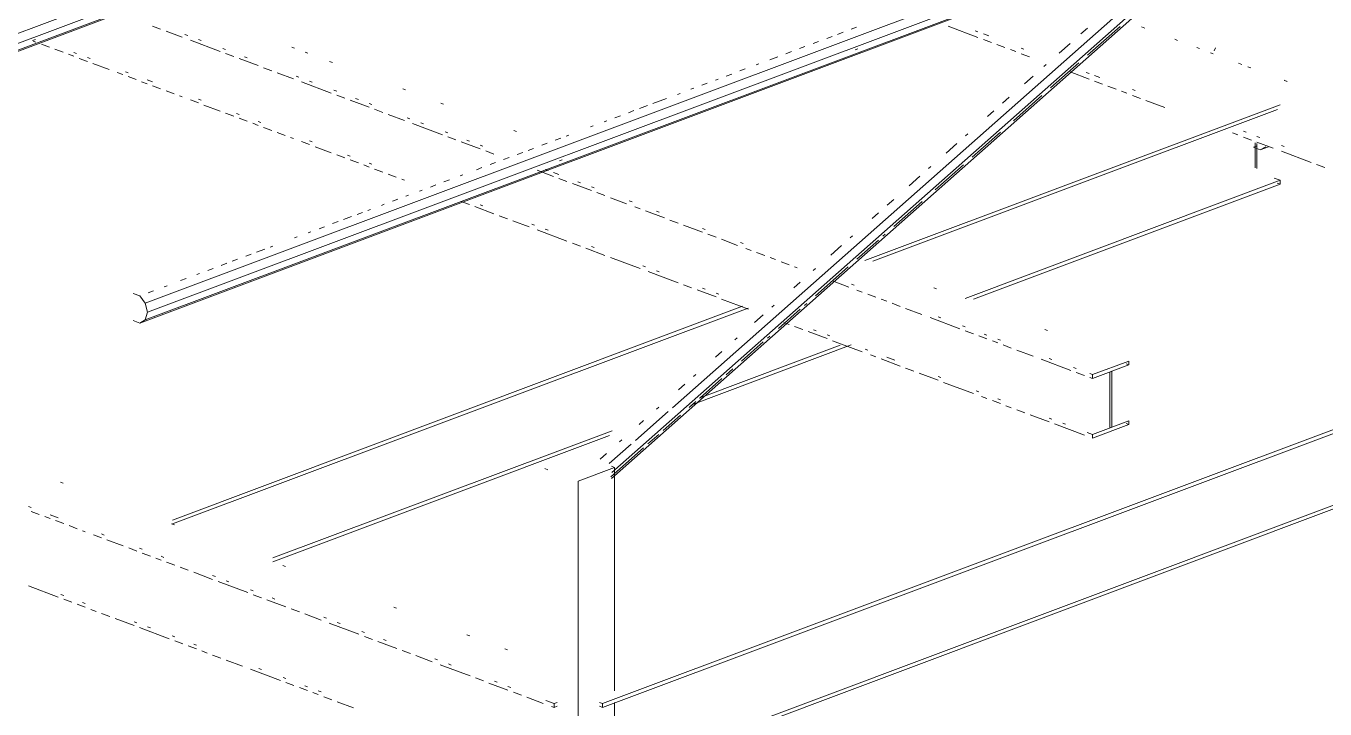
# Paper-space layout '3D Building and Roof' of a CAD drawing. Header units: millimetres. Extents: x 5 to 415, y 5 to 292.
# Drawn here: x 82.83 to 112.64, y 53.92 to 69.58 of the extents above; entities that cross this region are included whole.
import ezdxf

# ---------------------------------------------------------------- set-up
doc = ezdxf.new("R2010")
doc.units = ezdxf.units.MM
doc.layers.add('EXISTING', color=7, linetype='Continuous')
picture_1 = doc.add_image_def('image2.png', size_in_pixel=(1777, 905))

# ---------------------------------------------------------------- blocks, each defined once
blk = doc.blocks.new('SHEET_03')
at = {"layer": 'EXISTING', "color": 250, "lineweight": 9}
for p, q in [((96.061, 54.039), (211.603, 97.322)), ((96.061, 53.952), (211.603, 97.235)), ((96.061, 52.306), (211.603, 95.589)), ((96.061, 52.218), (211.603, 95.501)), ((111.212, 72.538), (96.28, 59.342)), ((85.57, 63.223), (109.993, 72.372)), ((96.268, 59.203), (111.25, 72.444)), ((109.48, 71.952), (85.617, 63.013)), ((97.666, 60.824), (110.401, 72.079)), ((75.849, 66.865), (88.434, 71.579)), ((85.445, 62.766), (109.12, 71.635)), ((85.57, 62.838), (109.121, 71.66)), ((88.544, 71.392), (75.896, 66.654)), ((75.724, 66.407), (88.434, 71.168)), ((75.849, 66.479), (88.496, 71.217)), ((85.92, 69.508), (85.734, 69.578)), ((101.768, 69.504), (101.893, 69.551)), ((104.677, 69.316), (103.993, 69.572)), ((104.615, 69.47), (104.677, 69.447)), ((107.042, 69.399), (107.192, 69.531)), ((107.192, 68.908), (107.941, 69.57)), ((108.435, 69.559), (108.509, 69.531)), ((82.983, 69.243), (83.046, 69.266)), ((83.06, 69.21), (82.998, 69.233)), ((86.418, 69.322), (86.045, 69.461)), ((86.48, 69.386), (86.542, 69.362)), ((87.288, 68.996), (86.604, 69.252)), ((86.791, 69.269), (86.853, 69.246)), ((100.896, 69.177), (101.021, 69.224)), ((101.208, 69.294), (101.332, 69.341)), ((101.457, 69.387), (101.582, 69.434)), ((104.802, 69.4), (104.926, 69.354)), ((104.988, 69.199), (104.802, 69.269)), ((106.543, 68.958), (106.793, 69.178)), ((109.261, 69.249), (109.198, 69.273)), ((83.371, 69.094), (83.185, 69.163)), ((83.682, 68.977), (83.495, 69.047)), ((83.931, 68.884), (83.806, 68.931)), ((83.931, 68.971), (83.993, 68.948)), ((87.35, 69.06), (87.413, 69.036)), ((87.599, 68.879), (87.413, 68.949)), ((87.848, 68.873), (87.91, 68.85)), ((88.992, 69.069), (88.93, 69.092)), ((89.303, 68.953), (89.241, 68.976)), ((99.899, 68.804), (100.086, 68.874)), ((100.273, 68.944), (100.398, 68.991)), ((100.585, 69.061), (100.709, 69.107)), ((101.863, 69.032), (101.925, 69.055)), ((105.299, 69.083), (105.113, 69.153)), ((105.548, 68.99), (105.424, 69.036)), ((105.672, 69.074), (105.734, 69.051)), ((105.859, 68.873), (105.672, 68.943)), ((109.764, 69.061), (109.702, 69.084)), ((110.079, 68.943), (110.016, 68.967)), ((110.132, 69.076), (110.098, 69.012)), ((84.242, 68.768), (84.055, 68.837)), ((84.242, 68.855), (84.304, 68.832)), ((84.739, 68.581), (84.366, 68.721)), ((88.159, 68.669), (87.723, 68.833)), ((88.47, 68.553), (88.283, 68.623)), ((89.862, 68.743), (89.8, 68.766)), ((99.214, 68.547), (99.339, 68.594)), ((99.588, 68.687), (99.65, 68.711)), ((106.193, 68.649), (106.243, 68.693)), ((106.343, 68.158), (106.992, 68.731)), ((110.657, 68.726), (110.731, 68.699)), ((110.875, 68.645), (110.944, 68.619)), ((85.05, 68.465), (84.925, 68.511)), ((85.112, 68.529), (85.174, 68.506)), ((85.361, 68.348), (85.174, 68.418)), ((85.609, 68.255), (85.485, 68.302)), ((85.609, 68.343), (85.734, 68.296)), ((88.967, 68.367), (88.594, 68.506)), ((89.029, 68.431), (89.091, 68.408)), ((89.838, 68.041), (89.154, 68.297)), ((89.34, 68.314), (89.402, 68.291)), ((98.653, 68.337), (98.716, 68.36)), ((98.902, 68.43), (99.027, 68.477)), ((105.744, 68.251), (105.944, 68.428)), ((107.227, 68.361), (106.791, 68.524)), ((107.165, 68.515), (107.227, 68.492)), ((107.351, 68.445), (107.475, 68.399)), ((107.538, 68.245), (107.351, 68.314)), ((111.708, 68.333), (111.777, 68.307)), ((111.777, 68.307), (111.715, 68.33)), ((85.92, 68.139), (85.734, 68.209)), ((86.231, 68.022), (86.045, 68.092)), ((86.418, 67.952), (86.356, 67.976)), ((89.9, 68.105), (89.962, 68.081)), ((90.148, 67.924), (89.962, 67.994)), ((91.541, 68.114), (91.479, 68.137)), ((97.781, 68.01), (97.843, 68.034)), ((98.092, 68.127), (98.155, 68.15)), ((98.342, 68.22), (98.466, 68.267)), ((105.494, 67.407), (106.143, 67.981)), ((107.848, 68.128), (107.662, 68.198)), ((108.097, 68.035), (107.973, 68.081)), ((108.222, 68.119), (108.284, 68.096)), ((108.408, 67.918), (108.222, 67.988)), ((86.791, 67.813), (86.604, 67.882)), ((86.791, 67.9), (86.853, 67.877)), ((87.288, 67.626), (86.915, 67.766)), ((90.708, 67.715), (90.273, 67.878)), ((90.397, 67.918), (90.459, 67.895)), ((90.708, 67.802), (90.77, 67.779)), ((92.412, 67.788), (92.35, 67.811)), ((96.909, 67.684), (97.096, 67.754)), ((97.22, 67.8), (97.532, 67.917)), ((102.081, 64.202), (111.615, 67.773)), ((105.244, 67.81), (105.394, 67.943)), ((108.968, 67.709), (108.532, 67.872)), ((87.599, 67.51), (87.413, 67.58)), ((87.661, 67.574), (87.723, 67.551)), ((87.91, 67.393), (87.723, 67.463)), ((88.159, 67.388), (88.221, 67.364)), ((91.019, 67.598), (90.832, 67.668)), ((91.516, 67.412), (91.143, 67.551)), ((91.579, 67.476), (91.641, 67.453)), ((96.099, 67.38), (96.161, 67.403)), ((96.348, 67.474), (96.473, 67.52)), ((96.659, 67.59), (96.784, 67.637)), ((102.268, 64.185), (111.552, 67.663)), ((104.895, 67.501), (105.045, 67.634)), ((88.159, 67.3), (88.034, 67.347)), ((88.47, 67.184), (88.283, 67.254)), ((88.781, 67.067), (88.594, 67.137)), ((92.387, 67.086), (91.703, 67.342)), ((91.889, 67.359), (91.952, 67.336)), ((92.449, 67.15), (92.511, 67.126)), ((94.091, 67.159), (94.028, 67.182)), ((95.787, 67.263), (95.85, 67.287)), ((104.395, 67.06), (104.445, 67.104)), ((104.545, 66.569), (105.194, 67.143)), ((110.646, 67.08), (110.522, 67.126)), ((110.771, 67.164), (110.833, 67.141)), ((88.967, 66.997), (88.905, 67.021)), ((89.34, 66.858), (89.154, 66.927)), ((89.34, 66.945), (89.402, 66.922)), ((89.838, 66.671), (89.464, 66.811)), ((92.698, 66.969), (92.511, 67.039)), ((93.257, 66.76), (92.822, 66.923)), ((92.946, 66.963), (93.009, 66.94)), ((93.257, 66.847), (93.319, 66.824)), ((94.666, 66.843), (94.79, 66.89)), ((94.977, 66.96), (95.102, 67.007)), ((95.226, 67.053), (95.289, 67.077)), ((103.946, 66.663), (104.196, 66.883)), ((110.957, 66.963), (110.771, 67.033)), ((111.004, 66.797), (111.067, 66.82)), ((111.004, 66.797), (111.159, 66.739)), ((111.037, 66.328), (111.037, 66.9)), ((111.081, 66.884), (111.081, 66.311)), ((111.082, 67.048), (111.144, 67.025)), ((111.455, 66.777), (111.082, 66.917)), ((111.159, 66.739), (111.284, 66.811)), ((111.159, 66.739), (111.346, 66.809)), ((111.641, 66.838), (111.704, 66.815)), ((90.148, 66.555), (89.962, 66.625)), ((90.211, 66.619), (90.273, 66.596)), ((90.459, 66.438), (90.273, 66.508)), ((93.568, 66.643), (93.382, 66.713)), ((93.793, 66.517), (93.918, 66.563)), ((94.105, 66.633), (94.23, 66.68)), ((94.354, 66.727), (94.479, 66.773)), ((95.072, 66.488), (95.134, 66.511)), ((112.325, 66.451), (111.641, 66.707)), ((90.708, 66.345), (90.584, 66.392)), ((90.708, 66.433), (90.77, 66.409)), ((91.019, 66.229), (90.832, 66.299)), ((93.17, 66.283), (93.295, 66.33)), ((93.482, 66.4), (93.607, 66.447)), ((94.936, 66.131), (94.563, 66.27)), ((94.75, 66.288), (94.812, 66.265)), ((94.936, 66.218), (95.06, 66.171)), ((103.546, 66.31), (103.596, 66.354)), ((103.696, 65.819), (104.345, 66.392)), ((112.636, 66.335), (112.45, 66.404)), ((91.33, 66.112), (91.143, 66.182)), ((91.516, 66.042), (91.454, 66.066)), ((92.111, 65.886), (92.236, 65.933)), ((92.423, 66.003), (92.547, 66.05)), ((92.797, 66.143), (92.859, 66.166)), ((95.247, 66.014), (95.06, 66.084)), ((95.807, 65.805), (95.371, 65.968)), ((95.496, 66.008), (95.558, 65.985)), ((95.807, 65.892), (95.869, 65.869)), ((103.097, 65.912), (103.347, 66.133)), ((104.387, 63.332), (111.615, 66.04)), ((104.573, 63.315), (111.615, 65.952)), ((111.476, 66.092), (111.615, 66.04)), ((111.615, 65.952), (111.545, 65.978)), ((111.615, 66.04), (111.615, 65.952)), ((91.239, 65.56), (91.364, 65.606)), ((91.551, 65.676), (91.613, 65.7)), ((91.862, 65.793), (91.924, 65.816)), ((96.117, 65.688), (95.931, 65.758)), ((96.615, 65.502), (96.242, 65.641)), ((102.598, 65.471), (102.747, 65.603)), ((90.429, 65.256), (90.554, 65.303)), ((90.678, 65.35), (90.741, 65.373)), ((90.99, 65.466), (91.052, 65.49)), ((93.009, 65.483), (92.822, 65.553)), ((93.568, 65.274), (93.133, 65.437)), ((93.257, 65.478), (93.319, 65.454)), ((96.677, 65.566), (96.739, 65.543)), ((96.926, 65.385), (96.801, 65.432)), ((97.485, 65.176), (97.05, 65.339)), ((97.299, 65.333), (97.361, 65.31)), ((102.248, 65.162), (102.398, 65.294)), ((102.747, 64.98), (103.397, 65.554)), ((89.868, 65.046), (89.993, 65.093)), ((90.118, 65.14), (90.304, 65.21)), ((93.879, 65.157), (93.693, 65.227)), ((94.377, 64.971), (94.003, 65.111)), ((94.439, 65.035), (94.501, 65.012)), ((97.796, 65.059), (97.61, 65.129)), ((98.356, 64.85), (97.921, 65.013)), ((88.996, 64.719), (89.058, 64.743)), ((89.308, 64.836), (89.37, 64.859)), ((89.557, 64.929), (89.681, 64.976)), ((95.247, 64.645), (94.563, 64.901)), ((94.75, 64.919), (94.812, 64.895)), ((98.356, 64.937), (98.418, 64.914)), ((98.667, 64.733), (98.48, 64.803)), ((101.749, 64.721), (101.798, 64.765)), ((102.498, 64.759), (102.548, 64.803)), ((88.124, 64.393), (88.311, 64.463)), ((88.435, 64.509), (88.498, 64.533)), ((95.558, 64.528), (95.371, 64.598)), ((96.117, 64.319), (95.682, 64.482)), ((95.807, 64.523), (95.869, 64.499)), ((99.164, 64.547), (98.791, 64.687)), ((99.226, 64.611), (99.289, 64.588)), ((99.475, 64.43), (99.351, 64.477)), ((101.299, 64.324), (101.549, 64.544)), ((101.898, 64.23), (102.398, 64.671)), ((87.314, 64.089), (87.438, 64.136)), ((87.563, 64.183), (87.688, 64.229)), ((87.875, 64.299), (87.999, 64.346)), ((96.926, 64.016), (96.242, 64.272)), ((99.786, 64.314), (99.599, 64.384)), ((100.035, 64.221), (99.91, 64.267)), ((100.346, 64.104), (100.159, 64.174)), ((86.753, 63.879), (86.815, 63.903)), ((87.002, 63.973), (87.127, 64.019)), ((96.988, 64.08), (97.05, 64.057)), ((97.796, 63.69), (97.112, 63.946)), ((97.299, 63.964), (97.361, 63.94)), ((100.532, 64.034), (100.47, 64.058)), ((100.9, 63.97), (100.949, 64.015)), ((100.949, 63.391), (101.699, 64.053)), ((85.632, 63.459), (85.756, 63.506)), ((86.005, 63.599), (86.068, 63.622)), ((86.379, 63.739), (86.504, 63.786)), ((98.107, 63.573), (97.921, 63.643)), ((98.667, 63.364), (98.232, 63.527)), ((98.356, 63.568), (98.418, 63.544)), ((100.45, 63.573), (100.6, 63.706)), ((101.713, 63.592), (101.34, 63.732)), ((101.776, 63.656), (101.838, 63.633)), ((102.024, 63.475), (101.9, 63.522)), ((103.728, 63.549), (103.666, 63.572)), ((85.445, 63.389), (85.29, 63.447)), ((85.57, 63.223), (85.445, 63.389)), ((85.617, 63.013), (85.57, 63.223)), ((98.667, 63.451), (98.729, 63.428)), ((99.413, 63.084), (98.791, 63.317)), ((100.7, 63.17), (100.75, 63.215)), ((102.335, 63.359), (102.149, 63.429)), ((102.584, 63.266), (102.46, 63.312)), ((102.895, 63.149), (102.708, 63.219)), ((85.57, 62.838), (85.617, 63.013)), ((86.192, 58.25), (99.277, 63.152)), ((86.192, 58.162), (99.402, 63.111)), ((99.551, 62.779), (99.751, 62.955)), ((99.951, 63.132), (100.001, 63.176)), ((100.1, 62.641), (100.6, 63.082)), ((103.392, 62.963), (103.019, 63.103)), ((103.765, 62.911), (103.828, 62.887)), ((85.29, 62.823), (85.445, 62.766)), ((85.445, 62.766), (85.57, 62.838)), ((100.346, 62.735), (100.221, 62.781)), ((100.656, 62.618), (100.47, 62.688)), ((100.905, 62.613), (100.967, 62.589)), ((104.263, 62.637), (103.579, 62.893)), ((104.325, 62.701), (104.387, 62.678)), ((106.277, 62.594), (106.215, 62.617)), ((99.102, 62.382), (99.152, 62.426)), ((99.251, 61.891), (99.751, 62.332)), ((99.851, 62.42), (99.901, 62.464)), ((101.216, 62.409), (100.781, 62.572)), ((101.216, 62.496), (101.278, 62.473)), ((102.024, 62.106), (101.34, 62.362)), ((104.574, 62.52), (104.387, 62.59)), ((104.885, 62.404), (104.698, 62.474)), ((104.822, 62.515), (104.885, 62.491)), ((105.133, 62.311), (105.009, 62.357)), ((105.133, 62.398), (105.195, 62.375)), ((98.093, 60.887), (101.769, 62.264)), ((98.28, 61.045), (101.52, 62.258)), ((98.652, 61.984), (98.802, 62.117)), ((102.087, 62.17), (102.149, 62.147)), ((102.335, 61.99), (102.211, 62.036)), ((105.444, 62.194), (105.258, 62.264)), ((105.942, 62.008), (105.568, 62.148)), ((98.902, 61.582), (99.052, 61.714)), ((102.895, 61.78), (102.46, 61.943)), ((102.584, 61.984), (102.771, 61.914)), ((103.206, 61.663), (103.019, 61.733)), ((106.812, 61.682), (106.128, 61.938)), ((106.315, 61.956), (106.377, 61.932)), ((106.874, 61.746), (106.936, 61.723)), ((108.143, 61.895), (107.309, 61.583)), ((107.309, 61.495), (108.143, 61.808)), ((108.143, 61.808), (108.081, 61.831)), ((108.143, 61.808), (108.143, 61.895)), ((98.153, 61.543), (98.203, 61.587)), ((98.303, 61.052), (98.802, 61.493)), ((103.765, 61.454), (103.33, 61.617)), ((103.765, 61.541), (103.828, 61.518)), ((107.123, 61.565), (106.936, 61.635)), ((107.247, 61.606), (107.309, 61.583)), ((107.309, 61.495), (107.247, 61.519)), ((107.309, 61.583), (107.309, 61.495)), ((107.748, 61.66), (107.704, 61.643)), ((107.704, 61.643), (107.704, 60.361)), ((107.748, 60.378), (107.748, 61.66)), ((97.803, 61.234), (97.953, 61.367)), ((104.574, 61.151), (103.89, 61.407)), ((104.636, 61.215), (104.698, 61.192)), ((97.304, 60.793), (97.354, 60.837)), ((98.053, 60.831), (98.203, 60.964)), ((104.885, 61.035), (104.76, 61.081)), ((105.195, 60.918), (105.009, 60.988)), ((105.133, 61.029), (105.195, 61.005)), ((105.444, 60.825), (105.32, 60.871)), ((96.817, 60.074), (97.566, 60.736)), ((96.904, 60.44), (97.004, 60.528)), ((97.454, 60.302), (97.853, 60.655)), ((105.755, 60.708), (105.568, 60.778)), ((106.315, 60.499), (105.879, 60.662)), ((106.315, 60.586), (106.377, 60.563)), ((108.143, 60.526), (107.309, 60.214)), ((108.143, 60.438), (108.143, 60.526)), ((88.497, 57.38), (96.286, 60.298)), ((107.123, 60.196), (106.439, 60.452)), ((106.626, 60.47), (106.688, 60.446)), ((107.185, 60.26), (107.309, 60.214)), ((107.309, 60.126), (108.143, 60.438)), ((107.704, 60.361), (107.748, 60.378)), ((108.143, 60.438), (108.081, 60.462)), ((88.497, 57.293), (96.224, 60.187)), ((96.218, 59.545), (96.717, 59.986)), ((96.455, 60.043), (96.505, 60.087)), ((97.104, 59.993), (97.354, 60.213)), ((107.309, 60.214), (107.309, 60.126)), ((96.005, 59.645), (96.155, 59.778)), ((96.255, 59.243), (97.004, 59.905)), ((94.741, 59.429), (94.811, 59.403)), ((95.505, 59.143), (96.338, 59.455)), ((96.338, 59.455), (96.269, 59.481)), ((96.338, 54.329), (96.338, 59.455)), ((83.687, 59.091), (83.625, 59.114)), ((95.505, 59.143), (95.505, 34.378)), ((82.887, 58.558), (82.949, 58.535)), ((83.136, 58.377), (82.949, 58.447)), ((83.385, 58.284), (83.26, 58.331)), ((83.385, 58.372), (83.571, 58.302)), ((83.696, 58.168), (83.509, 58.238)), ((86.237, 58.136), (86.174, 58.159)), ((84.006, 58.051), (83.82, 58.121)), ((84.193, 57.981), (84.131, 58.005)), ((84.566, 57.842), (84.38, 57.912)), ((84.566, 57.929), (84.628, 57.906)), ((85.063, 57.655), (84.69, 57.795)), ((85.374, 57.539), (85.188, 57.609)), ((85.437, 57.603), (85.499, 57.58)), ((85.685, 57.422), (85.499, 57.492)), ((85.934, 57.329), (85.81, 57.376)), ((85.934, 57.417), (85.996, 57.393)), ((86.245, 57.213), (86.058, 57.283)), ((86.556, 57.096), (86.369, 57.166)), ((87.115, 56.887), (86.68, 57.05)), ((87.115, 56.974), (87.178, 56.951)), ((88.786, 57.181), (88.724, 57.204)), ((83.571, 56.481), (82.887, 56.737)), ((87.924, 56.584), (87.24, 56.84)), ((87.426, 56.858), (87.488, 56.834)), ((87.986, 56.648), (88.048, 56.625)), ((83.633, 56.545), (83.696, 56.522)), ((83.882, 56.364), (83.696, 56.434)), ((84.131, 56.359), (84.193, 56.335)), ((88.235, 56.467), (88.048, 56.537)), ((88.794, 56.258), (88.359, 56.421)), ((88.483, 56.462), (88.545, 56.438)), ((84.193, 56.248), (84.006, 56.318)), ((84.442, 56.155), (84.317, 56.201)), ((84.753, 56.038), (84.566, 56.108)), ((89.105, 56.141), (88.918, 56.211)), ((89.602, 55.955), (89.229, 56.095)), ((91.335, 56.226), (91.273, 56.249)), ((85.312, 55.829), (84.877, 55.992)), ((85.312, 55.916), (85.374, 55.893)), ((86.12, 55.526), (85.437, 55.782)), ((85.623, 55.8), (85.685, 55.776)), ((89.665, 56.019), (89.727, 55.996)), ((90.473, 55.629), (89.789, 55.885)), ((89.976, 55.903), (90.038, 55.879)), ((86.183, 55.59), (86.245, 55.567)), ((86.431, 55.409), (86.245, 55.479)), ((90.535, 55.693), (90.597, 55.67)), ((90.784, 55.512), (90.597, 55.582)), ((91.343, 55.303), (90.908, 55.466)), ((91.033, 55.507), (91.095, 55.483)), ((93.014, 55.597), (92.952, 55.62)), ((86.742, 55.293), (86.556, 55.363)), ((86.68, 55.404), (86.742, 55.38)), ((86.991, 55.2), (86.867, 55.246)), ((87.302, 55.083), (87.115, 55.153)), ((91.654, 55.186), (91.468, 55.256)), ((93.885, 55.271), (93.822, 55.294)), ((87.799, 54.897), (87.426, 55.037)), ((92.152, 55), (91.779, 55.14)), ((92.214, 55.064), (92.276, 55.041)), ((93.022, 54.674), (92.338, 54.93)), ((92.525, 54.948), (92.587, 54.924)), ((88.67, 54.571), (87.986, 54.827)), ((88.172, 54.845), (88.235, 54.821)), ((88.732, 54.635), (88.794, 54.612)), ((93.333, 54.558), (93.147, 54.627)), ((88.981, 54.454), (88.794, 54.524)), ((89.292, 54.338), (89.105, 54.408)), ((89.229, 54.449), (89.292, 54.425)), ((89.54, 54.245), (89.416, 54.291)), ((89.54, 54.332), (89.602, 54.309)), ((93.893, 54.348), (93.457, 54.511)), ((93.582, 54.552), (93.644, 54.528)), ((93.893, 54.435), (93.955, 54.412)), ((94.204, 54.231), (94.017, 54.301)), ((89.851, 54.128), (89.665, 54.198)), ((90.349, 53.942), (89.976, 54.082)), ((94.701, 54.045), (94.328, 54.185)), ((94.763, 54.109), (94.95, 54.039)), ((94.95, 53.952), (94.888, 53.975)), ((95.019, 54.065), (94.95, 54.039)), ((94.95, 54.039), (94.95, 53.952)), ((94.95, 53.952), (95.019, 53.978)), ((96.061, 54.039), (95.991, 54.065)), ((95.991, 53.978), (96.061, 53.952)), ((96.061, 53.952), (96.061, 54.039)), ((96.338, 52.532), (96.338, 54.063))]:
    blk.add_line(p, q, dxfattribs=at)
image = blk.add_image(picture_1, insert=(25.75, 34), size_in_units=(188.499, 96))

psp = doc.layouts.new('3D Building and Roof')

# ---------------------------------------------------------------- block references
psp.add_blockref('SHEET_03', (0, 0))

doc.saveas('drawing.dxf')
